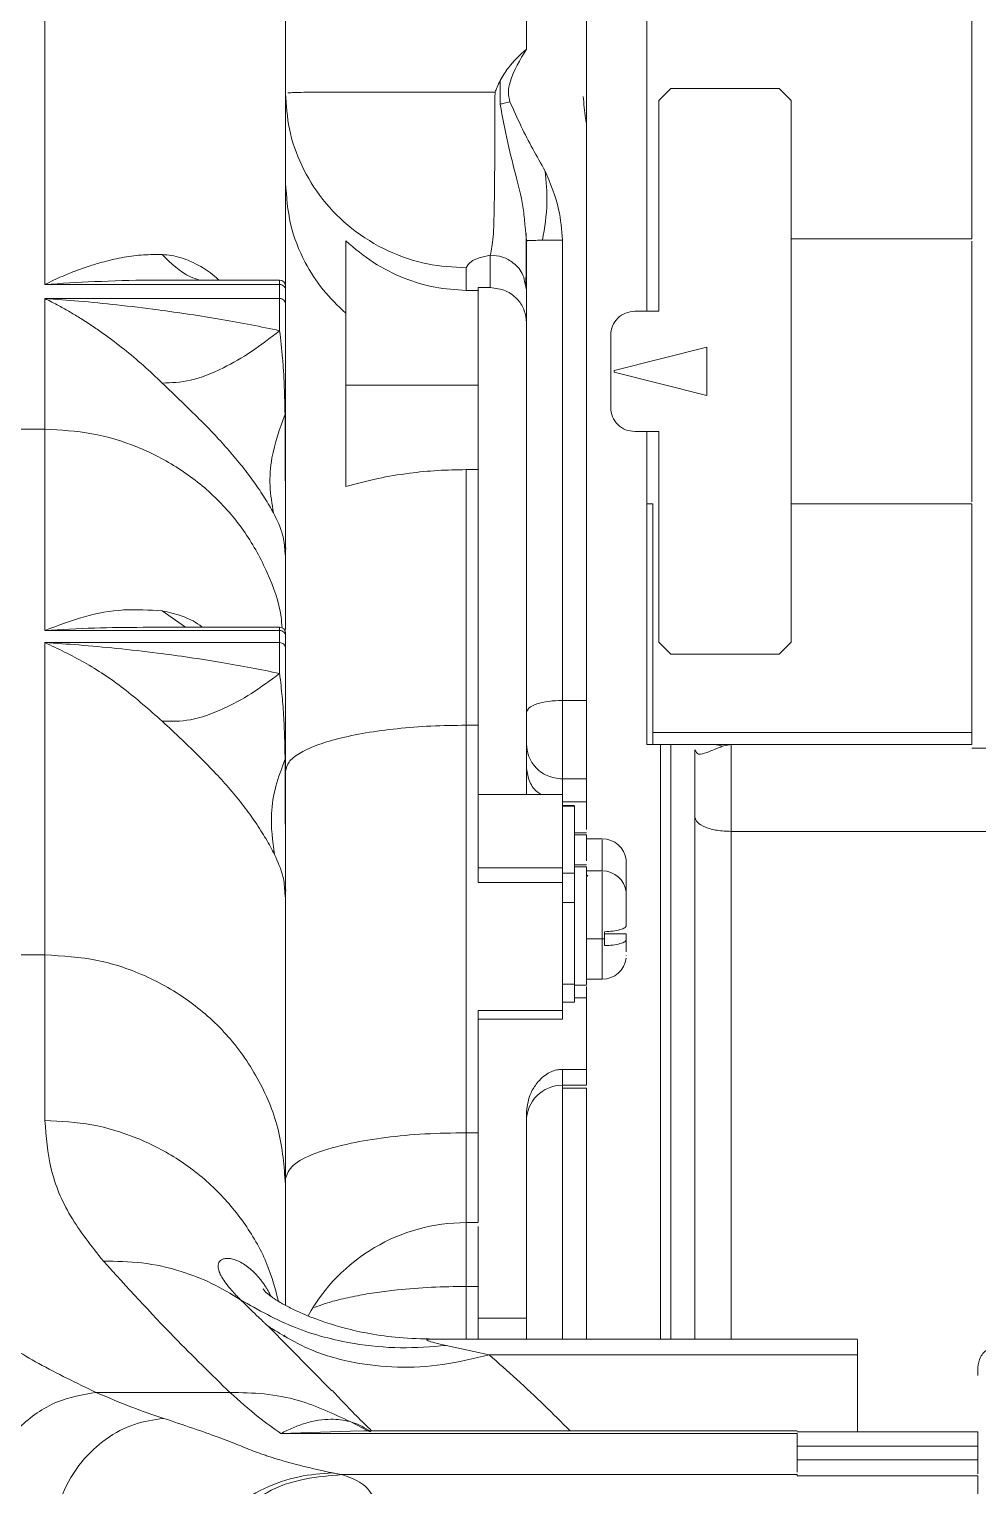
# Model space of a CAD drawing. Header units: millimetres. Extents: x 169 to 14583, y -399 to 10804.
# Drawn here: x 6963 to 7041.8, y 6386.2 to 6507.2 of the extents above; entities that cross this region are included whole.
import ezdxf

# ---------------------------------------------------------------- set-up
doc = ezdxf.new("R2010")
doc.units = ezdxf.units.MM
doc.header["$LTSCALE"] = 35

msp = doc.modelspace()

# ---------------------------------------------------------------- linework, layer by layer
at = {"color": 7, "linetype": 'Continuous', "lineweight": 18}
for p, q in [((7014.279, 6521.797), (7014.279, 6483.797)), ((7041.279, 6489.797), (7041.279, 6521.797)), ((7002.095, 6500.99), (7002.092, 6502.96)), ((7016.279, 6502.297), (7015.279, 6501.297)), ((7025.279, 6502.297), (7016.279, 6502.297)), ((7026.279, 6501.297), (7025.279, 6502.297)), ((7015.279, 6501.297), (7015.279, 6483.797)), ((7026.279, 6456.297), (7026.279, 6501.297)), ((7004.22, 6490.248), (7004.168, 6490.794)), ((7004.279, 6489.644), (7004.22, 6490.248)), ((7004.261, 6488.761), (7004.263, 6490.254)), ((6989.279, 6489.63), (6989.279, 6483.62)), ((7004.32, 6489.651), (7004.279, 6489.644)), ((7041.279, 6489.797), (7026.279, 6489.797)), ((7001.279, 6488.463), (7001.279, 6485.759)), ((6999.279, 6487.39), (6999.279, 6485.527)), ((6964.279, 6486.02), (6983.779, 6486.02)), ((6973.776, 6486.368), (6974.358, 6486.365)), ((6983.779, 6486.378), (6974.358, 6486.378)), ((6983.779, 6486.377), (6983.779, 6486.02)), ((6999.279, 6485.527), (7000.279, 6485.527)), ((7000.279, 6485.759), (7001.279, 6485.759)), ((7000.279, 6485.759), (7000.279, 6485.527)), ((7004.279, 6485.561), (7004.162, 6486.065)), ((6983.779, 6484.853), (6964.279, 6484.853)), ((6984.279, 6480.857), (6984.279, 6484.179)), ((7015.279, 6483.797), (7013.279, 6483.797)), ((7004.279, 6443.651), (7004.279, 6482.857)), ((7011.279, 6481.797), (7011.279, 6475.797)), ((7011.563, 6478.868), (7019.279, 6480.797)), ((7019.279, 6480.797), (7019.279, 6476.797)), ((7011.563, 6478.726), (7011.563, 6478.868)), ((7019.279, 6476.797), (7011.563, 6478.726)), ((6989.279, 6477.649), (7000.279, 6477.649)), ((7000.279, 6477.649), (7000.279, 6470.637)), ((6984.276, 6464.142), (6984.23, 6475.245)), ((6984.279, 6463.424), (6984.279, 6475.3)), ((6908.279, 6473.99), (6964.279, 6473.99)), ((6964.279, 6473.99), (6964.279, 6457.28)), ((7013.279, 6473.797), (7015.279, 6473.797)), ((7014.279, 6473.797), (7014.279, 6467.797)), ((7015.279, 6473.797), (7015.279, 6456.297)), ((6999.279, 6470.637), (7000.279, 6470.637)), ((7014.779, 6467.797), (7014.279, 6467.797)), ((7014.279, 6447.797), (7014.279, 6467.797)), ((7014.779, 6467.797), (7014.779, 6448.797)), ((7041.279, 6467.797), (7026.279, 6467.797)), ((7041.279, 6448.797), (7041.279, 6467.797)), ((6984.218, 6463.862), (6984.279, 6463.424)), ((6984.264, 6463.862), (6984.293, 6464.142)), ((6984.279, 6463.424), (6984.276, 6464.142)), ((6974.029, 6458.904), (6975.972, 6457.542)), ((6983.779, 6457.542), (6972.981, 6457.542)), ((6964.279, 6457.28), (6983.779, 6457.28)), ((6983.779, 6457.497), (6983.779, 6457.28)), ((6983.779, 6457.28), (6983.779, 6456.266)), ((6984.279, 6456.942), (6984.279, 6457.042)), ((6984.279, 6456.797), (6984.279, 6456.837)), ((6984.279, 6456.797), (6984.279, 6455.782)), ((6983.779, 6456.266), (6964.279, 6456.266)), ((6964.279, 6456.266), (6964.279, 6430.325)), ((6984.279, 6454.644), (6984.279, 6455.607)), ((7015.279, 6456.297), (7016.279, 6455.297)), ((7016.279, 6455.297), (7025.279, 6455.297)), ((7025.279, 6455.297), (7026.279, 6456.297)), ((6984.279, 6454.644), (6984.279, 6452.312)), ((7009.279, 6451.463), (7007.279, 6451.463)), ((6999.279, 6449.401), (6999.279, 6415.546)), ((6999.279, 6449.401), (7000.279, 6449.401)), ((7000.279, 6449.401), (7000.279, 6436.343)), ((7014.779, 6448.797), (7041.279, 6448.797)), ((7014.279, 6447.797), (7014.779, 6447.797)), ((7014.779, 6447.797), (7041.279, 6447.797)), ((7020.553, 6447.651), (7021.279, 6447.797)), ((7041.279, 6447.501), (7063.279, 6447.501)), ((6984.234, 6446.573), (6984.276, 6435.719)), ((6984.279, 6435.018), (6984.279, 6446.625)), ((7009.279, 6444.938), (7007.279, 6444.938)), ((7007.279, 6443.661), (7007.279, 6444.938)), ((7009.279, 6443.039), (7009.279, 6444.938)), ((7000.279, 6443.651), (7007.279, 6443.651)), ((7007.279, 6437.564), (7007.279, 6443.651)), ((7009.279, 6443.039), (7007.279, 6443.039)), ((7008.279, 6442.746), (7007.279, 6442.746)), ((7007.279, 6442.684), (7008.279, 6442.684)), ((7008.279, 6442.684), (7008.279, 6437.104)), ((7021.279, 6440.58), (7063.279, 6440.58)), ((7009.279, 6440.454), (7008.279, 6440.454)), ((7009.279, 6440.298), (7008.279, 6440.298)), ((7010.579, 6439.962), (7009.279, 6439.962)), ((7000.279, 6437.564), (7007.279, 6437.564)), ((7007.279, 6437.564), (7007.279, 6436.343)), ((7007.279, 6437.104), (7008.279, 6437.104)), ((7009.279, 6437.791), (7008.279, 6437.791)), ((7008.279, 6437.635), (7009.279, 6437.635)), ((7010.579, 6437.298), (7009.279, 6437.298)), ((7009.279, 6436.797), (7009.389, 6436.948)), ((7012.579, 6437.984), (7012.579, 6437.961)), ((7012.579, 6437.984), (7012.579, 6437.958)), ((7012.579, 6437.705), (7012.579, 6437.679)), ((7012.579, 6437.657), (7012.579, 6437.679)), ((7000.279, 6436.343), (7007.279, 6436.343)), ((7007.279, 6436.343), (7007.279, 6425.703)), ((6984.223, 6435.461), (6984.279, 6435.018)), ((6984.265, 6435.461), (6984.293, 6435.718)), ((6984.276, 6435.719), (6984.279, 6435.018)), ((6984.279, 6435.018), (6984.279, 6410.979)), ((7007.279, 6434.662), (7008.279, 6434.662)), ((7008.279, 6434.662), (7008.279, 6427.891)), ((7012.579, 6435.497), (7012.579, 6435.366)), ((7012.579, 6435.32), (7012.579, 6435.298)), ((7012.579, 6435.32), (7012.579, 6435.294)), ((7012.579, 6435.042), (7012.579, 6435.016)), ((7012.579, 6434.994), (7012.579, 6435.016)), ((7010.779, 6432.25), (7010.779, 6431.659)), ((7010.579, 6431.657), (7009.279, 6431.657)), ((7010.779, 6432.066), (7012.579, 6432.066)), ((7010.779, 6431.659), (7010.779, 6431.089)), ((7012.579, 6431.602), (7012.579, 6432.066)), ((6946.203, 6430.325), (6964.279, 6430.325)), ((7012.579, 6430.276), (7012.579, 6430.302)), ((7012.579, 6430.276), (7012.579, 6430.299)), ((7007.279, 6427.891), (7008.279, 6427.891)), ((7008.279, 6427.806), (7009.279, 6427.806)), ((7009.279, 6428.298), (7010.579, 6428.298)), ((7009.279, 6428.137), (7009.279, 6428.276)), ((7009.279, 6426.754), (7009.279, 6427.697)), ((7007.279, 6426.401), (7008.279, 6426.401)), ((7009.279, 6426.754), (7008.279, 6426.754)), ((7009.279, 6420.813), (7009.279, 6426.754)), ((7007.279, 6425.703), (7000.279, 6425.703)), ((7000.279, 6425.703), (7000.279, 6415.546)), ((7007.279, 6424.989), (7000.279, 6424.989)), ((7007.279, 6425.703), (7007.279, 6424.989)), ((7009.279, 6420.813), (7007.279, 6420.813)), ((7007.279, 6419.497), (7009.279, 6419.497)), ((7007.279, 6419.256), (7007.279, 6419.497)), ((7007.279, 6419.256), (7009.279, 6419.256)), ((7004.279, 6400.153), (7004.279, 6417.125)), ((6999.279, 6415.546), (7000.279, 6415.546)), ((6999.279, 6408.098), (7000.279, 6408.098)), ((6999.279, 6402.778), (7000.279, 6402.778)), ((6999.279, 6402.778), (6999.279, 6398.407)), ((7000.279, 6402.778), (7000.279, 6398.407)), ((6982.79, 6399.5), (6988.13, 6394.096)), ((7004.279, 6400.153), (7000.279, 6400.153)), ((6984.135, 6398.597), (6984.205, 6398.761)), ((7031.779, 6398.407), (6996.222, 6398.407)), ((6997.617, 6397.871), (7001.185, 6397.096)), ((7031.779, 6397.096), (7001.185, 6397.096)), ((7031.779, 6397.096), (7031.779, 6390.705)), ((7041.779, 6395.382), (7041.779, 6396.049)), ((6968.539, 6393.97), (6979.651, 6393.97)), ((6991.214, 6390.725), (6989.629, 6391.552)), ((6983.882, 6390.56), (6989.661, 6390.743)), ((6983.882, 6390.56), (7026.779, 6390.56)), ((6989.661, 6390.743), (6990.784, 6390.778)), ((7026.779, 6390.785), (6990.784, 6390.785)), ((7041.779, 6390.705), (7026.779, 6390.705)), ((7041.779, 6390.705), (7041.779, 6389.522)), ((7041.779, 6387.215), (7041.779, 6388.363)), ((7026.779, 6387.145), (6988.958, 6387.145)), ((7026.779, 6387.04), (7041.779, 6387.04))]:
    msp.add_line(p, q, dxfattribs=at)
at = {"color": 7, "linetype": 'Continuous', "lineweight": 18, "flags": 128}
for points in [[(7004.279, 6482.857), (7004.279, 6484.371), (7004.279, 6485.561)], [(7041.779, 6389.522), (7033.379, 6389.522), (7026.779, 6389.522)], [(7026.779, 6388.363), (7035.179, 6388.363), (7041.779, 6388.363)]]:
    msp.add_lwpolyline(points, dxfattribs=at)
at = {"color": 7, "linetype": 'Continuous', "lineweight": 18}
for centre, radius, start, end in [((6983.779, 6485.878), 0.5, 0, 90), ((6983.779, 6457.042), 0.5, 0, 90), ((7010.579, 6437.962), 2, 7.49901, 90), ((7010.579, 6437.962), 2, 0, 7.49901), ((7010.579, 6435.298), 2, 7.49901, 90), ((7010.579, 6435.298), 2, 0, 7.49901), ((7010.579, 6430.298), 2, 270, 352.5587), ((7007.279, 6416.497), 3, 90, 180), ((6999.279, 6393.082), 15, 90, 151.04825)]:
    msp.add_arc(centre, radius, start, end, dxfattribs=at)
for points, knots in [([(7009.279, 6611.867), (7009.279, 6611.891), (7009.279, 6611.963), (7009.279, 6610.945), (7009.279, 6608.887), (7009.279, 6605.767), (7009.279, 6601.668), (7009.279, 6596.609), (7009.279, 6590.631), (7009.279, 6583.802), (7009.279, 6576.174), (7009.279, 6567.813), (7009.279, 6558.781), (7009.279, 6549.174), (7009.279, 6539.072), (7009.279, 6528.561), (7009.279, 6517.721), (7009.279, 6506.66), (7009.279, 6495.479), (7009.279, 6484.265), (7009.279, 6473.118), (7009.279, 6462.109), (7009.279, 6455.009), (7009.279, 6451.463)], [0, 0, 0, 0, 0.02495035, 0.07364562, 0.12245528, 0.17126023, 0.21996026, 0.26865552, 0.31746519, 0.36627014, 0.41497016, 0.46366543, 0.51247509, 0.56128005, 0.60998007, 0.65867534, 0.707485, 0.75628995, 0.80498998, 0.85368539, 0.90249241, 0.95129856, 1, 1, 1, 1]), ([(6984.279, 6485.739), (6984.279, 6486.891), (6984.279, 6491.527), (6984.279, 6501.221), (6984.279, 6514.89), (6984.279, 6525.511), (6984.279, 6530.821)], [0, 0, 0, 0, 0.08971019, 0.36086325, 0.6804317, 1, 1, 1, 1]), ([(7004.279, 6505.567), (7003.744, 6505.081), (7002.893, 6504.306), (7002.309, 6503.325), (7002.092, 6502.96)], [0, 0, 0, 0, 0.6275614, 1, 1, 1, 1]), ([(7002.911, 6501.192), (7002.851, 6501.463), (7002.731, 6502.006), (7003.069, 6503.573), (7003.746, 6504.689), (7004.279, 6505.567)], [0, 0, 0, 0, 0.1742521, 0.3504084, 1, 1, 1, 1]), ([(7002.092, 6502.96), (7002.01, 6502.771), (7001.871, 6502.448), (7001.729, 6502.127), (7001.67, 6501.993)], [0, 0, 0, 0, 0.5846719, 1, 1, 1, 1]), ([(6984.279, 6501.899), (6984.34, 6500.904), (6984.467, 6498.85), (6985.525, 6495.829), (6987.268, 6492.992), (6989.72, 6490.541), (6992.702, 6488.719), (6995.968, 6487.591), (6998.199, 6487.455), (6999.279, 6487.39)], [0, 0, 0, 0, 0.1310156, 0.2705276, 0.4157932, 0.5632697, 0.7158871, 0.8625395, 1, 1, 1, 1]), ([(7001.67, 6501.993), (7000.559, 6501.994), (6998.29, 6501.995), (6995.018, 6501.999), (6991.913, 6502.004), (6989.552, 6502.005), (6987.819, 6501.999), (6986.56, 6501.99), (6985.812, 6501.98), (6985.402, 6501.971), (6985.223, 6501.967), (6985.021, 6501.96), (6984.714, 6501.949), (6984.56, 6501.939), (6984.45, 6501.932)], [0, 0, 0, 0, 0.12903197, 0.26347824, 0.40336081, 0.54870295, 0.63289548, 0.7247297, 0.82420925, 0.84046941, 0.86194637, 0.8886403, 0.92055142, 1, 1, 1, 1]), ([(7001.67, 6501.993), (7001.667, 6500.808), (7001.661, 6498.437), (7001.644, 6495.175), (7001.605, 6492.216), (7001.557, 6489.771), (7001.372, 6488.902), (7001.279, 6488.463)], [0, 0, 0, 0, 0.1855219, 0.3710975, 0.5567953, 0.7761114, 1, 1, 1, 1]), ([(7002.911, 6501.192), (7002.753, 6501.152), (7002.477, 6501.081), (7002.209, 6501.017), (7002.095, 6500.99)], [0, 0, 0, 0, 0.5716763, 1, 1, 1, 1]), ([(7005.834, 6495.443), (7005.143, 6496.667), (7004.083, 6498.542), (7003.213, 6500.508), (7002.911, 6501.192)], [0, 0, 0, 0, 0.6521573, 1, 1, 1, 1]), ([(7008.995, 6501.638), (7009.054, 6501.023), (7009.124, 6500.285), (7009.237, 6499.577), (7009.256, 6499.459)], [0, 0, 0, 0, 0.8331864, 1, 1, 1, 1]), ([(7004.168, 6490.794), (7004.132, 6491.249), (7004.025, 6492.62), (7003.453, 6494.914), (7002.678, 6497.816), (7002.294, 6499.908), (7002.095, 6500.99)], [0, 0, 0, 0, 0.13376008, 0.40333711, 0.69147941, 1, 1, 1, 1]), ([(7005.619, 6489.692), (7005.79, 6490.728), (7006.105, 6492.631), (7005.918, 6494.563), (7005.834, 6495.443)], [0, 0, 0, 0, 0.544732, 1, 1, 1, 1]), ([(7007.279, 6489.702), (7007.208, 6490.559), (7007.044, 6492.548), (7006.272, 6494.393), (7005.834, 6495.443)], [0, 0, 0, 0, 0.4311348, 1, 1, 1, 1]), ([(6984.279, 6494.434), (6984.358, 6493.295), (6984.518, 6491.016), (6985.714, 6488.024), (6987.307, 6485.517), (6988.622, 6484.252), (6989.279, 6483.62)], [0, 0, 0, 0, 0.27989097, 0.55978195, 0.77989097, 1, 1, 1, 1]), ([(6999.279, 6485.527), (6998.41, 6485.576), (6996.644, 6485.676), (6994.041, 6486.501), (6991.51, 6487.767), (6990.027, 6489.006), (6989.279, 6489.63)], [0, 0, 0, 0, 0.2349843, 0.477936, 0.7366905, 1, 1, 1, 1]), ([(7004.279, 6489.644), (7004.279, 6489.149), (7004.279, 6488.146), (7004.279, 6487.041), (7004.279, 6486.16), (7004.279, 6485.769), (7004.279, 6485.561)], [0, 0, 0, 0, 0.2620428, 0.5302699, 0.7514259, 1, 1, 1, 1]), ([(7005.619, 6489.692), (7005.423, 6489.689), (7005.032, 6489.683), (7004.615, 6489.672), (7004.364, 6489.66), (7004.331, 6489.653), (7004.32, 6489.651)], [0, 0, 0, 0, 0.2821532, 0.5643064, 0.8464596, 1, 1, 1, 1]), ([(7041.279, 6467.972), (7041.279, 6468.804), (7041.279, 6470.669), (7041.279, 6474.466), (7041.279, 6478.797), (7041.279, 6483.128), (7041.279, 6486.925), (7041.279, 6488.79), (7041.279, 6489.622)], [0, 0, 0, 0, 0.1434334, 0.3217167, 0.5, 0.6782833, 0.8565666, 1, 1, 1, 1]), ([(6974.029, 6488.504), (6973.509, 6488.505), (6972.455, 6488.506), (6970.842, 6488.291), (6969.366, 6487.969), (6967.992, 6487.565), (6966.832, 6487.153), (6965.579, 6486.644), (6964.758, 6486.25), (6964.279, 6486.02)], [0, 0, 0, 0, 0.160022, 0.3248288, 0.4960376, 0.6141204, 0.7475662, 0.8526365, 1, 1, 1, 1]), ([(6974.029, 6488.504), (6974.767, 6487.777), (6975.721, 6486.838), (6976.901, 6486.463), (6977.168, 6486.378)], [0, 0, 0, 0, 0.773962, 1, 1, 1, 1]), ([(6978.72, 6486.378), (6978.658, 6486.442), (6978.174, 6486.94), (6977.07, 6487.638), (6975.485, 6488.364), (6974.531, 6488.456), (6974.029, 6488.504)], [0, 0, 0, 0, 0.0373172, 0.29268227, 0.62748554, 1, 1, 1, 1]), ([(7001.279, 6488.463), (7000.958, 6488.387), (7000.31, 6488.232), (6999.502, 6487.87), (6999.364, 6487.573), (6999.279, 6487.39)], [0, 0, 0, 0, 0.2730568, 0.552506, 1, 1, 1, 1]), ([(7004.162, 6486.065), (7004.123, 6486.315), (7004.018, 6486.988), (7003.299, 6487.79), (7002.318, 6488.362), (7001.625, 6488.429), (7001.279, 6488.463)], [0, 0, 0, 0, 0.1868526, 0.5024792, 0.7512396, 1, 1, 1, 1]), ([(7004.231, 6486.077), (7004.24, 6486.344), (7004.258, 6486.874), (7004.26, 6487.883), (7004.261, 6488.653), (7004.261, 6488.761)], [0, 0, 0, 0, 0.4675644, 0.925803, 1, 1, 1, 1]), ([(6964.279, 6486.02), (6965.654, 6486.104), (6968.556, 6486.279), (6971.723, 6486.381), (6973.511, 6486.37), (6973.776, 6486.368)], [0, 0, 0, 0, 0.4343257, 0.9161938, 1, 1, 1, 1]), ([(6983.779, 6486.02), (6983.779, 6485.802), (6983.779, 6485.411), (6983.779, 6485.024), (6983.779, 6484.853)], [0, 0, 0, 0, 0.56, 1, 1, 1, 1]), ([(6984.279, 6485.543), (6984.279, 6485.679), (6984.279, 6485.859), (6984.279, 6485.84), (6984.279, 6485.835)], [0, 0, 0, 0, 0.7576463, 1, 1, 1, 1]), ([(6984.279, 6484.375), (6984.279, 6484.592), (6984.279, 6484.98), (6984.279, 6485.371), (6984.279, 6485.543)], [0, 0, 0, 0, 0.56, 1, 1, 1, 1]), ([(7000.279, 6485.527), (7000.279, 6484.608), (7000.279, 6482.754), (7000.279, 6480.467), (7000.279, 6478.614), (7000.279, 6477.969), (7000.279, 6477.649)], [0, 0, 0, 0, 0.2479662, 0.4998418, 0.7518415, 1, 1, 1, 1]), ([(7001.279, 6485.759), (7001.719, 6485.704), (7002.599, 6485.595), (7003.585, 6484.818), (7004.174, 6483.861), (7004.244, 6483.192), (7004.279, 6482.857)], [0, 0, 0, 0, 0.279619, 0.5592379, 0.779619, 1, 1, 1, 1]), ([(6964.279, 6484.853), (6964.279, 6482.723), (6964.279, 6478.919), (6964.279, 6475.496), (6964.279, 6473.99)], [0, 0, 0, 0, 0.559998, 1, 1, 1, 1]), ([(6964.279, 6484.853), (6964.673, 6484.654), (6965.374, 6484.299), (6966.374, 6483.731), (6967.314, 6483.161), (6968.252, 6482.552), (6969.447, 6481.723), (6970.842, 6480.666), (6972.455, 6479.322), (6973.509, 6478.322), (6974.029, 6477.829)], [0, 0, 0, 0, 0.1213044, 0.2154981, 0.3076622, 0.4107362, 0.5039542, 0.6751859, 0.8399824, 1, 1, 1, 1]), ([(6983.779, 6482.176), (6982.996, 6482.339), (6981.391, 6482.674), (6978.902, 6483.125), (6976.319, 6483.544), (6973.419, 6483.956), (6970.347, 6484.325), (6967.213, 6484.635), (6965.219, 6484.783), (6964.279, 6484.853)], [0, 0, 0, 0, 0.1211666, 0.2482891, 0.3838825, 0.5190203, 0.69409, 0.8556587, 1, 1, 1, 1]), ([(7013.279, 6483.797), (7013.017, 6483.766), (7012.494, 6483.704), (7011.831, 6483.245), (7011.371, 6482.582), (7011.31, 6482.059), (7011.279, 6481.797)], [0, 0, 0, 0, 0.2500566, 0.4999826, 0.7497692, 1, 1, 1, 1]), ([(6974.029, 6477.829), (6974.784, 6477.853), (6976.31, 6477.9), (6978.889, 6478.916), (6981.41, 6480.35), (6982.994, 6481.571), (6983.779, 6482.176)], [0, 0, 0, 0, 0.2776423, 0.5605714, 0.7823579, 1, 1, 1, 1]), ([(6984.23, 6475.245), (6984.217, 6475.847), (6984.194, 6476.949), (6984.127, 6478.518), (6983.999, 6480.316), (6983.867, 6481.431), (6983.779, 6482.176)], [0, 0, 0, 0, 0.2525678, 0.4625125, 0.6407812, 1, 1, 1, 1]), ([(6974.029, 6477.829), (6974.547, 6477.327), (6975.468, 6476.436), (6977.023, 6474.937), (6978.379, 6473.546), (6979.62, 6472.184), (6980.735, 6470.84), (6981.749, 6469.488), (6982.66, 6468.115), (6983.054, 6467.424), (6983.274, 6467.039)], [0, 0, 0, 0, 0.1620088, 0.2876205, 0.3942335, 0.4919647, 0.5939237, 0.7011368, 0.8332355, 1, 1, 1, 1]), ([(7011.279, 6475.797), (7011.31, 6475.535), (7011.372, 6475.012), (7011.83, 6474.349), (7012.493, 6473.89), (7013.017, 6473.828), (7013.279, 6473.797)], [0, 0, 0, 0, 0.2500566, 0.4999826, 0.7497692, 1, 1, 1, 1]), ([(6983.274, 6467.039), (6983.149, 6467.78), (6982.9, 6469.261), (6983.076, 6472.031), (6983.794, 6474.032), (6984.23, 6475.245)], [0, 0, 0, 0, 0.2827853, 0.5651809, 1, 1, 1, 1]), ([(6984.279, 6475.3), (6984.276, 6475.289), (6984.271, 6475.27), (6984.242, 6475.252), (6984.23, 6475.245)], [0, 0, 0, 0, 0.55975413, 1, 1, 1, 1]), ([(6964.279, 6473.99), (6965.588, 6473.918), (6968.206, 6473.774), (6971.981, 6472.624), (6975.462, 6470.836), (6978.509, 6468.411), (6981.026, 6465.463), (6982.837, 6462.091), (6983.831, 6459.372), (6983.963, 6457.8), (6983.989, 6457.489)], [0, 0, 0, 0, 0.1380044, 0.2760089, 0.4140133, 0.5520177, 0.6900222, 0.8280266, 0.966031, 1, 1, 1, 1]), ([(6989.279, 6469.222), (6990.134, 6469.46), (6991.696, 6469.895), (6994.352, 6470.334), (6996.857, 6470.591), (6998.486, 6470.622), (6999.279, 6470.637)], [0, 0, 0, 0, 0.3215764, 0.587039, 0.7990507, 1, 1, 1, 1]), ([(6999.279, 6470.637), (6999.279, 6469.479), (6999.279, 6467.163), (6999.279, 6463.26), (6999.279, 6458.94), (6999.279, 6454.232), (6999.279, 6451.011), (6999.279, 6449.401)], [0, 0, 0, 0, 0.1867038, 0.3734076, 0.5601115, 0.7800557, 1, 1, 1, 1]), ([(7000.279, 6470.637), (7000.279, 6469.067), (7000.279, 6465.929), (7000.279, 6460.521), (7000.279, 6454.905), (7000.279, 6451.236), (7000.279, 6449.401)], [0, 0, 0, 0, 0.2499882, 0.4999983, 0.7499536, 1, 1, 1, 1]), ([(6983.274, 6467.039), (6983.574, 6466.43), (6984.103, 6465.359), (6984.183, 6464.314), (6984.218, 6463.862)], [0, 0, 0, 0, 0.5679783, 1, 1, 1, 1]), ([(6984.279, 6457.367), (6984.279, 6458.05), (6984.279, 6459.975), (6984.279, 6462.071), (6984.279, 6463.424)], [0, 0, 0, 0, 0.3546908, 1, 1, 1, 1]), ([(6974.029, 6458.904), (6972.96, 6458.971), (6970.808, 6459.108), (6967.554, 6458.513), (6965.373, 6457.692), (6964.279, 6457.28)], [0, 0, 0, 0, 0.3297078, 0.6638583, 1, 1, 1, 1]), ([(6977.377, 6457.542), (6977.306, 6457.596), (6976.709, 6458.054), (6975.502, 6458.58), (6974.557, 6458.788), (6974.029, 6458.904)], [0, 0, 0, 0, 0.0563833, 0.472337, 1, 1, 1, 1]), ([(6964.279, 6457.28), (6965.65, 6457.355), (6968.371, 6457.502), (6971.089, 6457.523), (6972.437, 6457.534)], [0, 0, 0, 0, 0.5041709, 1, 1, 1, 1]), ([(6972.437, 6457.534), (6972.607, 6457.539), (6972.789, 6457.545), (6972.97, 6457.542), (6972.981, 6457.541)], [0, 0, 0, 0, 0.9380828, 1, 1, 1, 1]), ([(6964.279, 6456.266), (6965.373, 6455.749), (6967.554, 6454.719), (6970.808, 6452.571), (6972.96, 6450.675), (6974.029, 6449.733)], [0, 0, 0, 0, 0.336136, 0.6702848, 1, 1, 1, 1]), ([(6983.779, 6453.698), (6982.993, 6453.859), (6981.383, 6454.19), (6978.887, 6454.632), (6976.292, 6455.04), (6973.392, 6455.436), (6970.323, 6455.785), (6967.203, 6456.072), (6965.216, 6456.204), (6964.279, 6456.266)], [0, 0, 0, 0, 0.1215853, 0.2491663, 0.3849462, 0.5211695, 0.6950727, 0.8562317, 1, 1, 1, 1]), ([(6974.029, 6449.733), (6974.787, 6449.721), (6976.317, 6449.696), (6978.895, 6450.608), (6981.414, 6451.949), (6982.995, 6453.119), (6983.779, 6453.698)], [0, 0, 0, 0, 0.2776776, 0.5605627, 0.7823225, 1, 1, 1, 1]), ([(6983.779, 6453.698), (6983.799, 6453.526), (6983.854, 6453.066), (6983.974, 6452.019), (6984.108, 6450.483), (6984.195, 6448.538), (6984.22, 6447.249), (6984.234, 6446.573)], [0, 0, 0, 0, 0.08794378, 0.23477188, 0.47874974, 0.72620498, 1, 1, 1, 1]), ([(7007.279, 6444.938), (7007.279, 6445.177), (7007.279, 6445.546), (7007.279, 6446.522), (7007.279, 6447.424), (7007.279, 6448.442), (7007.279, 6449.817), (7007.279, 6450.816), (7007.279, 6451.463)], [0, 0, 0, 0, 0.2382009, 0.3675519, 0.5, 0.6324481, 0.7617991, 1, 1, 1, 1]), ([(7009.279, 6451.463), (7009.279, 6451.133), (7009.279, 6450.469), (7009.279, 6449.421), (7009.279, 6448.393), (7009.279, 6447.427), (7009.279, 6446.561), (7009.279, 6445.839), (7009.279, 6445.26), (7009.279, 6445.045), (7009.279, 6444.938)], [0, 0, 0, 0, 0.1241425, 0.2499289, 0.3756881, 0.4999713, 0.6241615, 0.749762, 0.8754958, 1, 1, 1, 1]), ([(6974.029, 6449.733), (6974.556, 6449.24), (6975.499, 6448.357), (6977.072, 6446.851), (6978.458, 6445.429), (6979.713, 6444.033), (6980.839, 6442.644), (6981.858, 6441.235), (6982.763, 6439.798), (6983.144, 6439.072), (6983.357, 6438.667)], [0, 0, 0, 0, 0.1601632, 0.2864029, 0.392968, 0.4907135, 0.5915927, 0.699815, 0.8321821, 1, 1, 1, 1]), ([(7007.279, 6444.938), (7006.838, 6444.992), (7005.958, 6445.102), (7004.972, 6445.879), (7004.383, 6446.835), (7004.314, 6447.505), (7004.279, 6447.839)], [0, 0, 0, 0, 0.27961895, 0.55923791, 0.77961896, 1, 1, 1, 1]), ([(7014.779, 6447.797), (7014.779, 6447.843), (7014.779, 6447.934), (7014.779, 6448.509), (7014.779, 6448.797)], [0, 0, 0, 0, 0.4996931, 1, 1, 1, 1]), ([(7041.279, 6447.797), (7041.279, 6447.854), (7041.279, 6447.955), (7041.279, 6448.54), (7041.279, 6448.797)], [0, 0, 0, 0, 0.5594889, 1, 1, 1, 1]), ([(7015.413, 6398.407), (7015.413, 6399.622), (7015.413, 6402.444), (7015.413, 6408.233), (7015.413, 6415.456), (7015.413, 6423.682), (7015.413, 6432.797), (7015.413, 6440.879), (7015.413, 6446.095), (7015.413, 6447.797)], [0, 0, 0, 0, 0.1210716, 0.2813328, 0.4415941, 0.6018553, 0.7621166, 0.9223778, 1, 1, 1, 1]), ([(7016.279, 6398.407), (7016.279, 6399.485), (7016.279, 6402.184), (7016.279, 6407.829), (7016.279, 6415.081), (7016.279, 6423.349), (7016.279, 6432.507), (7016.279, 6440.698), (7016.279, 6446.013), (7016.279, 6447.797)], [0, 0, 0, 0, 0.1078297, 0.2698941, 0.4319585, 0.5940228, 0.7560872, 0.9181516, 1, 1, 1, 1]), ([(7018.279, 6447.362), (7018.359, 6447.206), (7018.535, 6446.867), (7019.243, 6447.123), (7019.935, 6447.403), (7020.342, 6447.567), (7020.553, 6447.651)], [0, 0, 0, 0, 0.2320165, 0.506609, 0.7447951, 1, 1, 1, 1]), ([(7018.279, 6447.362), (7018.279, 6446.45), (7018.279, 6444.821), (7018.279, 6442.707), (7018.279, 6441.776)], [0, 0, 0, 0, 0.55973302, 1, 1, 1, 1]), ([(7020.553, 6447.651), (7020.423, 6447.697), (7020.185, 6447.781), (7019.938, 6447.792), (7019.827, 6447.797)], [0, 0, 0, 0, 0.5473956, 1, 1, 1, 1]), ([(6984.234, 6446.573), (6983.954, 6445.826), (6983.391, 6444.328), (6982.948, 6441.634), (6983.202, 6439.79), (6983.357, 6438.667)], [0, 0, 0, 0, 0.2791591, 0.5606522, 1, 1, 1, 1]), ([(6984.279, 6446.625), (6984.276, 6446.615), (6984.272, 6446.597), (6984.245, 6446.58), (6984.234, 6446.573)], [0, 0, 0, 0, 0.5597749, 1, 1, 1, 1]), ([(7005.525, 6443.651), (7005.398, 6443.725), (7004.936, 6443.996), (7004.423, 6444.815), (7004.327, 6445.566), (7004.279, 6445.941)], [0, 0, 0, 0, 0.15878811, 0.57939405, 1, 1, 1, 1]), ([(7009.279, 6440.738), (7009.279, 6441.052), (7009.279, 6442.138), (7009.279, 6442.665), (7009.279, 6443.039)], [0, 0, 0, 0, 0.2887775, 1, 1, 1, 1]), ([(7018.279, 6398.407), (7018.279, 6400.133), (7018.279, 6404.451), (7018.279, 6412.2), (7018.279, 6421.474), (7018.279, 6431.324), (7018.279, 6438.292), (7018.279, 6441.776)], [0, 0, 0, 0, 0.14271065, 0.35704286, 0.57136857, 0.78565461, 1, 1, 1, 1]), ([(7021.279, 6398.407), (7021.279, 6399.452), (7021.279, 6403.163), (7021.279, 6410.323), (7021.279, 6419.799), (7021.279, 6429.884), (7021.279, 6437.015), (7021.279, 6440.58)], [0, 0, 0, 0, 0.0893121, 0.316984, 0.544656, 0.772328, 1, 1, 1, 1]), ([(7009.279, 6440.298), (7009.279, 6440.065), (7009.279, 6439.627), (7009.279, 6438.621), (7009.279, 6438.148)], [0, 0, 0, 0, 0.53001767, 1, 1, 1, 1]), ([(7010.579, 6439.883), (7010.579, 6439.886), (7010.579, 6439.893), (7010.579, 6439.11), (7010.579, 6438.152), (7010.579, 6437.438), (7010.579, 6437.286)], [0, 0, 0, 0, 0.2237488, 0.5658993, 0.9080497, 1, 1, 1, 1]), ([(6983.357, 6438.667), (6983.633, 6438.054), (6984.119, 6436.975), (6984.192, 6435.918), (6984.223, 6435.461)], [0, 0, 0, 0, 0.5676015, 1, 1, 1, 1]), ([(7008.279, 6437.104), (7008.279, 6437.064), (7008.279, 6436.986), (7008.279, 6436.703), (7008.279, 6436.188), (7008.279, 6435.563), (7008.279, 6435.04), (7008.279, 6434.789), (7008.279, 6434.662)], [0, 0, 0, 0, 0.1244864, 0.246139, 0.5005098, 0.754359, 0.8757743, 1, 1, 1, 1]), ([(7009.279, 6437.635), (7009.279, 6437.394), (7009.279, 6436.914), (7009.279, 6435.379), (7009.279, 6433.496), (7009.279, 6431.498), (7009.279, 6429.691), (7009.279, 6428.407), (7009.279, 6427.792), (7009.279, 6427.86), (7009.279, 6427.872)], [0, 0, 0, 0, 0.13889529, 0.27764321, 0.41646111, 0.55527327, 0.69409117, 0.83290333, 0.97172093, 1, 1, 1, 1]), ([(7010.579, 6437.22), (7010.579, 6437.222), (7010.579, 6437.228), (7010.579, 6436.459), (7010.579, 6435.135), (7010.579, 6433.416), (7010.579, 6432.243), (7010.579, 6431.657)], [0, 0, 0, 0, 0.1403015, 0.3552262, 0.5701508, 0.7850754, 1, 1, 1, 1]), ([(7012.579, 6437.958), (7012.579, 6437.937), (7012.579, 6437.899), (7012.579, 6437.765), (7012.579, 6437.705)], [0, 0, 0, 0, 0.5593966, 1, 1, 1, 1]), ([(7012.579, 6437.657), (7012.579, 6437.532), (7012.579, 6437.282), (7012.579, 6436.731), (7012.579, 6436.105), (7012.579, 6435.653), (7012.579, 6435.426)], [0, 0, 0, 0, 0.2509654, 0.5007108, 0.750145, 1, 1, 1, 1]), ([(7012.579, 6435.294), (7012.579, 6435.273), (7012.579, 6435.236), (7012.579, 6435.101), (7012.579, 6435.042)], [0, 0, 0, 0, 0.5593966, 1, 1, 1, 1]), ([(7012.579, 6434.994), (7012.579, 6434.868), (7012.579, 6434.619), (7012.579, 6434.068), (7012.579, 6433.441), (7012.579, 6432.989), (7012.579, 6432.763)], [0, 0, 0, 0, 0.2509654, 0.5007108, 0.750145, 1, 1, 1, 1]), ([(7012.579, 6432.763), (7012.553, 6432.7), (7012.503, 6432.573), (7012.074, 6432.413), (7011.498, 6432.288), (7011.016, 6432.263), (7010.779, 6432.25)], [0, 0, 0, 0, 0.2501593, 0.5054568, 0.7567462, 1, 1, 1, 1]), ([(7010.779, 6431.659), (7010.741, 6431.659), (7010.675, 6431.657), (7010.608, 6431.657), (7010.579, 6431.657)], [0, 0, 0, 0, 0.5599877, 1, 1, 1, 1]), ([(7010.579, 6431.657), (7010.579, 6431.102), (7010.579, 6429.992), (7010.579, 6428.843), (7010.579, 6428.273), (7010.579, 6428.355), (7010.579, 6428.376)], [0, 0, 0, 0, 0.2988597, 0.5977195, 0.8965792, 1, 1, 1, 1]), ([(7010.779, 6431.089), (7011.016, 6431.102), (7011.5, 6431.128), (7012.076, 6431.252), (7012.503, 6431.413), (7012.554, 6431.54), (7012.579, 6431.602)], [0, 0, 0, 0, 0.2437603, 0.4956334, 0.7503746, 1, 1, 1, 1]), ([(7012.579, 6431.602), (7012.579, 6431.415), (7012.579, 6431.04), (7012.579, 6430.701), (7012.579, 6430.597), (7012.579, 6430.575)], [0, 0, 0, 0, 0.4420712, 0.8819934, 1, 1, 1, 1]), ([(6946.203, 6430.325), (6946.316, 6428.876), (6946.541, 6425.976), (6947.641, 6421.817), (6949.673, 6417.814), (6951.117, 6413.945), (6951.858, 6410.42), (6952.773, 6407.219), (6954.139, 6404.319), (6956.427, 6401.533), (6959.645, 6398.874), (6963.635, 6396.337), (6966.904, 6394.759), (6968.539, 6393.97)], [0, 0, 0, 0, 0.0996033, 0.1992104, 0.2988222, 0.3983876, 0.4979161, 0.5809605, 0.6642452, 0.7478548, 0.8317402, 0.9158116, 1, 1, 1, 1]), ([(6964.279, 6430.325), (6964.279, 6427.651), (6964.279, 6422.876), (6964.279, 6418.501), (6964.279, 6416.576)], [0, 0, 0, 0, 0.559999, 1, 1, 1, 1]), ([(6964.279, 6430.325), (6965.745, 6430.235), (6968.677, 6430.054), (6972.863, 6428.614), (6976.635, 6426.392), (6979.867, 6423.363), (6982.339, 6419.658), (6983.971, 6415.436), (6984.176, 6412.465), (6984.279, 6410.979)], [0, 0, 0, 0, 0.1400121, 0.2800242, 0.4200363, 0.5600485, 0.706699, 0.8533495, 1, 1, 1, 1]), ([(7008.279, 6427.891), (7008.279, 6427.767), (7008.279, 6427.523), (7008.279, 6427.08), (7008.279, 6426.653), (7008.279, 6426.414), (7008.279, 6426.386), (7008.279, 6426.437), (7008.279, 6426.464)], [0, 0, 0, 0, 0.1244864, 0.246139, 0.5005098, 0.754359, 0.8757743, 1, 1, 1, 1]), ([(7007.279, 6420.813), (7007.116, 6420.803), (7006.789, 6420.783), (7006.305, 6420.617), (7005.814, 6420.331), (7005.375, 6419.943), (7004.927, 6419.381), (7004.426, 6418.478), (7004.335, 6417.643), (7004.279, 6417.125)], [0, 0, 0, 0, 0.0914214, 0.1838228, 0.2858471, 0.4135088, 0.5161023, 0.699865, 1, 1, 1, 1]), ([(7007.279, 6419.538), (7007.279, 6419.539), (7007.279, 6419.542), (7007.279, 6419.955), (7007.279, 6420.527), (7007.279, 6420.813)], [0, 0, 0, 0, 0.252976, 0.626488, 1, 1, 1, 1]), ([(7009.279, 6419.524), (7009.279, 6419.536), (7009.279, 6419.572), (7009.279, 6420.328), (7009.279, 6420.813)], [0, 0, 0, 0, 0.3578805, 1, 1, 1, 1]), ([(7007.279, 6398.407), (7007.279, 6400.333), (7007.279, 6404.41), (7007.279, 6411.381), (7007.279, 6416.631), (7007.279, 6419.256)], [0, 0, 0, 0, 0.3091949, 0.6545974, 1, 1, 1, 1]), ([(7009.279, 6419.256), (7009.279, 6416.357), (7009.279, 6410.55), (7009.279, 6403.615), (7009.279, 6399.847), (7009.279, 6398.407)], [0, 0, 0, 0, 0.3813446, 0.7635595, 1, 1, 1, 1]), ([(6964.279, 6416.576), (6964.385, 6415.218), (6964.599, 6412.488), (6966.212, 6408.58), (6968.161, 6406.118), (6969.14, 6404.88)], [0, 0, 0, 0, 0.3297766, 0.6631035, 1, 1, 1, 1]), ([(6964.279, 6416.576), (6965.588, 6416.503), (6968.206, 6416.358), (6971.982, 6415.2), (6975.461, 6413.399), (6978.516, 6410.958), (6981.002, 6407.983), (6982.811, 6404.809), (6983.418, 6402.56), (6983.691, 6401.546)], [0, 0, 0, 0, 0.1465959, 0.2931918, 0.4397877, 0.5863836, 0.7329795, 0.8795753, 1, 1, 1, 1]), ([(6984.279, 6411.741), (6984.404, 6412.113), (6984.654, 6412.857), (6986.62, 6413.877), (6989.366, 6414.657), (6992.55, 6415.177), (6995.823, 6415.487), (6998.127, 6415.526), (6999.279, 6415.546)], [0, 0, 0, 0, 0.1865539, 0.3731079, 0.5596618, 0.7064412, 0.8532206, 1, 1, 1, 1]), ([(6999.279, 6415.546), (6999.279, 6414.623), (6999.279, 6412.777), (6999.279, 6410.495), (6999.279, 6408.85), (6999.279, 6408.017), (6999.279, 6408.139), (6999.279, 6408.15)], [0, 0, 0, 0, 0.2330942, 0.4661884, 0.6992826, 0.9736175, 1, 1, 1, 1]), ([(7000.279, 6415.546), (7000.279, 6414.926), (7000.279, 6413.678), (7000.279, 6412.006), (7000.279, 6410.55), (7000.279, 6409.39), (7000.279, 6408.585), (7000.279, 6408.17), (7000.279, 6408.154), (7000.279, 6408.15)], [0, 0, 0, 0, 0.155191, 0.3119993, 0.4687484, 0.6240024, 0.7791789, 0.935936, 1, 1, 1, 1]), ([(6984.279, 6410.979), (6984.279, 6408.26), (6984.279, 6404.894), (6984.279, 6401.807), (6984.279, 6401.214)], [0, 0, 0, 0, 0.8078061, 1, 1, 1, 1]), ([(6999.279, 6408.098), (6999.279, 6407.415), (6999.279, 6405.811), (6999.279, 6403.884), (6999.279, 6402.778)], [0, 0, 0, 0, 0.4257915, 1, 1, 1, 1]), ([(7000.279, 6402.778), (7000.279, 6404.209), (7000.279, 6406.041), (7000.279, 6407.445), (7000.279, 6407.753)], [0, 0, 0, 0, 0.7808606, 1, 1, 1, 1]), ([(6969.14, 6404.88), (6971.104, 6402.728), (6974.61, 6398.885), (6978.111, 6395.472), (6979.651, 6393.97)], [0, 0, 0, 0, 0.559999, 1, 1, 1, 1]), ([(6969.14, 6404.88), (6970.209, 6404.868), (6972.403, 6404.843), (6975.427, 6404.148), (6978.187, 6403.101), (6979.744, 6402.15), (6980.531, 6401.67)], [0, 0, 0, 0, 0.263844, 0.5419406, 0.7685207, 1, 1, 1, 1]), ([(6983.064, 6401.955), (6983.02, 6402.046), (6982.927, 6402.239), (6982.781, 6402.49), (6982.623, 6402.748), (6982.452, 6403.003), (6982.265, 6403.259), (6982.071, 6403.501), (6981.861, 6403.74), (6981.576, 6404.034), (6981.204, 6404.36), (6980.753, 6404.676), (6980.308, 6404.909), (6979.874, 6405.061), (6979.493, 6405.122), (6979.173, 6405.098), (6978.936, 6405.007), (6978.724, 6404.817), (6978.631, 6404.498), (6978.729, 6404.035), (6978.956, 6403.561), (6979.304, 6403.04), (6979.802, 6402.424), (6980.274, 6401.935), (6980.531, 6401.67)], [0, 0, 0, 0, 0.01370431, 0.0292888, 0.04467388, 0.06182711, 0.08164168, 0.10177994, 0.12112807, 0.1465869, 0.19099543, 0.24013915, 0.29774161, 0.35011581, 0.41112745, 0.46723884, 0.52059697, 0.570214, 0.66550186, 0.73673887, 0.80035895, 0.86065279, 0.92439557, 1, 1, 1, 1]), ([(6996.563, 6398.41), (6995.602, 6398.43), (6993.781, 6398.468), (6991.319, 6398.819), (6989.282, 6399.27), (6987.687, 6399.747), (6986.509, 6400.176), (6985.502, 6400.595), (6984.667, 6400.99), (6983.725, 6401.506), (6983.133, 6401.899), (6982.953, 6402.028), (6982.612, 6402.318), (6982.75, 6402.14), (6982.347, 6402.656), (6982.428, 6402.57), (6982.436, 6402.561)], [0, 0, 0, 0, 0.0957149, 0.1813972, 0.2558875, 0.3183357, 0.3682227, 0.4054226, 0.4676096, 0.5327767, 0.6091938, 0.6975942, 0.777414, 0.9214758, 0.99166, 1, 1, 1, 1]), ([(6986.666, 6401.023), (6986.93, 6401.126), (6987.519, 6401.356), (6988.716, 6401.686), (6990.177, 6402.014), (6991.822, 6402.287), (6993.861, 6402.538), (6996.347, 6402.733), (6998.31, 6402.763), (6999.279, 6402.778)], [0, 0, 0, 0, 0.0968263, 0.2158027, 0.3540239, 0.4844028, 0.6080756, 0.8067001, 1, 1, 1, 1]), ([(6980.531, 6401.67), (6980.816, 6401.389), (6981.28, 6400.932), (6981.931, 6400.313), (6982.33, 6399.935), (6982.554, 6399.723), (6982.67, 6399.613), (6982.727, 6399.559), (6982.762, 6399.527), (6982.779, 6399.51), (6982.79, 6399.5)], [0, 0, 0, 0, 0.4239757, 0.689371, 0.8406996, 0.919377, 0.9594481, 0.9796639, 0.9872696, 1, 1, 1, 1]), ([(6980.531, 6401.67), (6982.014, 6400.831), (6984.943, 6399.177), (6989.525, 6398.005), (6993.765, 6397.572), (6996.351, 6397.772), (6997.617, 6397.871)], [0, 0, 0, 0, 0.292351, 0.5772427, 0.7931026, 1, 1, 1, 1]), ([(7001.185, 6397.096), (6999.901, 6396.788), (6997.323, 6396.17), (6993.539, 6395.986), (6989.737, 6396.391), (6986.047, 6397.473), (6983.864, 6398.831), (6982.79, 6399.5)], [0, 0, 0, 0, 0.18868725, 0.3787441, 0.5680812, 0.78745972, 1, 1, 1, 1]), ([(7004.279, 6398.407), (7004.279, 6398.467), (7004.279, 6398.929), (7004.279, 6399.584), (7004.279, 6400.153)], [0, 0, 0, 0, 0.1296304, 1, 1, 1, 1]), ([(6996.375, 6398.408), (6996.366, 6398.408), (6996.252, 6398.415), (6996.123, 6398.403), (6995.992, 6398.379), (6995.989, 6398.333), (6996.15, 6398.245), (6996.688, 6398.084), (6997.285, 6397.947), (6997.617, 6397.871)], [0, 0, 0, 0, 0.010265, 0.1284834, 0.2372721, 0.341927, 0.4492285, 0.694109, 1, 1, 1, 1]), ([(7031.779, 6398.354), (7031.779, 6398.353), (7031.779, 6398.35), (7031.779, 6397.96), (7031.779, 6397.383), (7031.779, 6397.096)], [0, 0, 0, 0, 0.208718, 0.6062014, 1, 1, 1, 1]), ([(7001.185, 6397.096), (7001.956, 6396.416), (7003.522, 6395.034), (7005.759, 6392.928), (7007.192, 6391.496), (7007.903, 6390.785)], [0, 0, 0, 0, 0.328087, 0.6662584, 1, 1, 1, 1]), ([(7041.779, 6396.049), (7041.824, 6396.342), (7041.914, 6396.929), (7042.61, 6397.661), (7043.447, 6398.126), (7044.058, 6398.188), (7044.279, 6398.21)], [0, 0, 0, 0, 0.2805286, 0.5610807, 0.8415308, 1, 1, 1, 1]), ([(6958.948, 6384.52), (6959.208, 6385.702), (6959.605, 6387.511), (6960.901, 6389.648), (6962.14, 6391.111), (6963.609, 6392.306), (6965.704, 6393.503), (6967.42, 6393.786), (6968.54, 6393.97)], [0, 0, 0, 0, 0.2424769, 0.371017, 0.5015515, 0.6318653, 0.7597657, 1, 1, 1, 1]), ([(6968.539, 6393.97), (6969.536, 6393.541), (6971.324, 6392.772), (6973.282, 6392.108), (6974.149, 6391.814)], [0, 0, 0, 0, 0.5572668, 1, 1, 1, 1]), ([(6979.651, 6393.97), (6980.442, 6393.262), (6981.855, 6391.998), (6983.263, 6391), (6983.882, 6390.56)], [0, 0, 0, 0, 0.5599943, 1, 1, 1, 1]), ([(6979.651, 6393.97), (6980.602, 6393.957), (6982.528, 6393.929), (6985.957, 6393.275), (6988.231, 6392.208), (6989.629, 6391.552)], [0, 0, 0, 0, 0.273046, 0.5531781, 1, 1, 1, 1]), ([(6991.424, 6390.785), (6990.588, 6391.6), (6989.51, 6392.65), (6988.408, 6393.86), (6988.162, 6394.13)], [0, 0, 0, 0, 0.7765877, 1, 1, 1, 1]), ([(6974.149, 6391.814), (6973.332, 6391.697), (6971.657, 6391.456), (6969.295, 6390.186), (6967.183, 6388.206), (6965.58, 6385.588), (6965.171, 6383.55), (6964.975, 6382.571)], [0, 0, 0, 0, 0.1836499, 0.3765205, 0.5716904, 0.7943586, 1, 1, 1, 1]), ([(6974.149, 6391.814), (6974.977, 6391.539), (6976.62, 6390.993), (6978.677, 6390.258), (6980.398, 6389.602), (6981.412, 6389.171), (6982.131, 6388.909), (6982.498, 6388.781), (6982.891, 6388.65), (6983.284, 6388.524), (6983.708, 6388.394), (6984.202, 6388.249), (6984.699, 6388.111), (6985.208, 6387.976), (6985.683, 6387.854), (6986.215, 6387.724), (6986.746, 6387.599), (6987.261, 6387.483), (6987.737, 6387.379), (6988.035, 6387.317), (6988.181, 6387.286)], [0, 0, 0, 0, 0.12966256, 0.25749379, 0.37893889, 0.49448252, 0.5210957, 0.55110681, 0.58121127, 0.61287923, 0.64213565, 0.67860389, 0.72584507, 0.7556774, 0.79482775, 0.83542085, 0.88004611, 0.92108042, 0.96116337, 1, 1, 1, 1]), ([(6989.629, 6391.552), (6989.366, 6391.61), (6988.841, 6391.724), (6987.97, 6391.762), (6986.988, 6391.681), (6985.937, 6391.437), (6984.891, 6391.067), (6984.22, 6390.73), (6983.882, 6390.56)], [0, 0, 0, 0, 0.1410564, 0.2803099, 0.4591936, 0.6544324, 0.8254837, 1, 1, 1, 1]), ([(6991.34, 6390.703), (6991.096, 6390.872), (6990.545, 6391.254), (6989.957, 6391.445), (6989.629, 6391.552)], [0, 0, 0, 0, 0.4425659, 1, 1, 1, 1]), ([(7026.779, 6390.56), (7026.779, 6389.774), (7026.779, 6388.329), (7026.779, 6387.66), (7026.779, 6387.355)], [0, 0, 0, 0, 0.5445045, 1, 1, 1, 1]), ([(7041.779, 6388.363), (7041.779, 6388.664), (7041.779, 6389.204), (7041.779, 6389.425), (7041.779, 6389.522)], [0, 0, 0, 0, 0.5589617, 1, 1, 1, 1]), ([(6988.181, 6387.286), (6987.249, 6387.22), (6985.32, 6387.082), (6982.443, 6386.078), (6979.716, 6384.439), (6977.341, 6382.149), (6975.57, 6379.384), (6974.474, 6376.387), (6974.342, 6374.373), (6974.279, 6373.399)], [0, 0, 0, 0, 0.1300572, 0.2692165, 0.4146503, 0.5626116, 0.7157734, 0.8627123, 1, 1, 1, 1]), ([(6981.825, 6385.068), (6982.117, 6385.266), (6983.349, 6386.1), (6985.81, 6386.882), (6987.933, 6387.06), (6988.958, 6387.145)], [0, 0, 0, 0, 0.1387266, 0.5844707, 1, 1, 1, 1]), ([(6988.958, 6387.145), (6988.806, 6387.17), (6988.534, 6387.215), (6988.289, 6387.264), (6988.181, 6387.286)], [0, 0, 0, 0, 0.5595983, 1, 1, 1, 1]), ([(6988.958, 6387.145), (6989.456, 6386.971), (6990.47, 6386.615), (6991.315, 6385.835), (6991.639, 6385.12), (6991.663, 6385.068)], [0, 0, 0, 0, 0.4714485, 0.9610306, 1, 1, 1, 1]), ([(7026.779, 6387.145), (7026.779, 6387.129), (7026.779, 6387.099), (7026.779, 6387.058), (7026.779, 6387.04)], [0, 0, 0, 0, 0.5599981, 1, 1, 1, 1]), ([(7041.779, 6387.04), (7041.779, 6386.753), (7041.779, 6386.18), (7041.779, 6384.107), (7041.779, 6381.258), (7041.779, 6378.605), (7041.779, 6377.279)], [0, 0, 0, 0, 0.2496392, 0.4999671, 0.7503142, 1, 1, 1, 1])]:
    msp.add_open_spline(points, degree=3, knots=knots, dxfattribs=at)
for points in [[(6964.279, 6593.707), (6964.279, 6588.063), (6964.279, 6576.774), (6964.279, 6560.985), (6964.279, 6546.057), (6964.279, 6532.086), (6964.279, 6519.059), (6964.279, 6507.021), (6964.279, 6495.89), (6964.279, 6489.31), (6964.279, 6486.02)], [(7004.279, 6505.567), (7004.279, 6508.893), (7004.279, 6515.545), (7004.279, 6522.031), (7004.279, 6525.275)], [(7007.279, 6489.702), (7006.984, 6489.701), (7006.393, 6489.7), (7005.877, 6489.695), (7005.619, 6489.692)], [(7007.279, 6451.463), (7007.279, 6454.552), (7007.279, 6460.73), (7007.279, 6470.275), (7007.279, 6479.944), (7007.279, 6486.449), (7007.279, 6489.702)], [(6983.779, 6486.02), (6983.844, 6486.013), (6983.975, 6485.999), (6984.14, 6485.888), (6984.256, 6485.731), (6984.271, 6485.605), (6984.279, 6485.543)], [(6983.779, 6484.853), (6983.779, 6484.557), (6983.779, 6483.963), (6983.779, 6482.772), (6983.779, 6482.176)], [(6984.279, 6484.375), (6984.271, 6484.438), (6984.256, 6484.563), (6984.14, 6484.721), (6983.975, 6484.832), (6983.844, 6484.846), (6983.779, 6484.853)], [(6984.279, 6475.3), (6984.279, 6476.253), (6984.279, 6478.159), (6984.279, 6480.941), (6984.279, 6483.221), (6984.279, 6483.99), (6984.279, 6484.375)], [(6989.279, 6483.62), (6989.279, 6483.001), (6989.279, 6481.763), (6989.279, 6478.468), (6989.279, 6474.329), (6989.279, 6470.924), (6989.279, 6469.222)], [(6983.779, 6457.28), (6983.844, 6457.273), (6983.975, 6457.259), (6984.14, 6457.147), (6984.256, 6456.987), (6984.271, 6456.86), (6984.279, 6456.797)], [(6983.779, 6456.266), (6983.779, 6455.995), (6983.779, 6455.453), (6983.779, 6454.283), (6983.779, 6453.698)], [(6984.279, 6455.782), (6984.271, 6455.846), (6984.256, 6455.972), (6984.14, 6456.132), (6983.975, 6456.244), (6983.844, 6456.259), (6983.779, 6456.266)], [(6984.279, 6446.625), (6984.279, 6447.604), (6984.279, 6449.561), (6984.279, 6452.404), (6984.279, 6454.698), (6984.279, 6455.421), (6984.279, 6455.782)], [(7007.279, 6451.463), (7006.886, 6451.448), (7006.099, 6451.417), (7005.108, 6451.183), (7004.414, 6450.848), (7004.324, 6450.582), (7004.279, 6450.45)], [(6984.279, 6445.597), (6984.334, 6445.846), (6984.446, 6446.344), (6985.338, 6447.062), (6986.724, 6447.724), (6988.604, 6448.304), (6990.891, 6448.781), (6993.501, 6449.133), (6996.333, 6449.359), (6998.297, 6449.387), (6999.279, 6449.401)], [(7021.279, 6440.58), (7021.279, 6441.607), (7021.279, 6443.66), (7021.279, 6445.957), (7021.279, 6447.505), (7021.279, 6447.7), (7021.279, 6447.797)], [(7018.279, 6441.776), (7018.324, 6441.619), (7018.414, 6441.306), (7019.108, 6440.911), (7020.099, 6440.634), (7020.886, 6440.598), (7021.279, 6440.58)]]:
    msp.add_open_spline(points, degree=3, dxfattribs=at)

doc.saveas('drawing.dxf')
